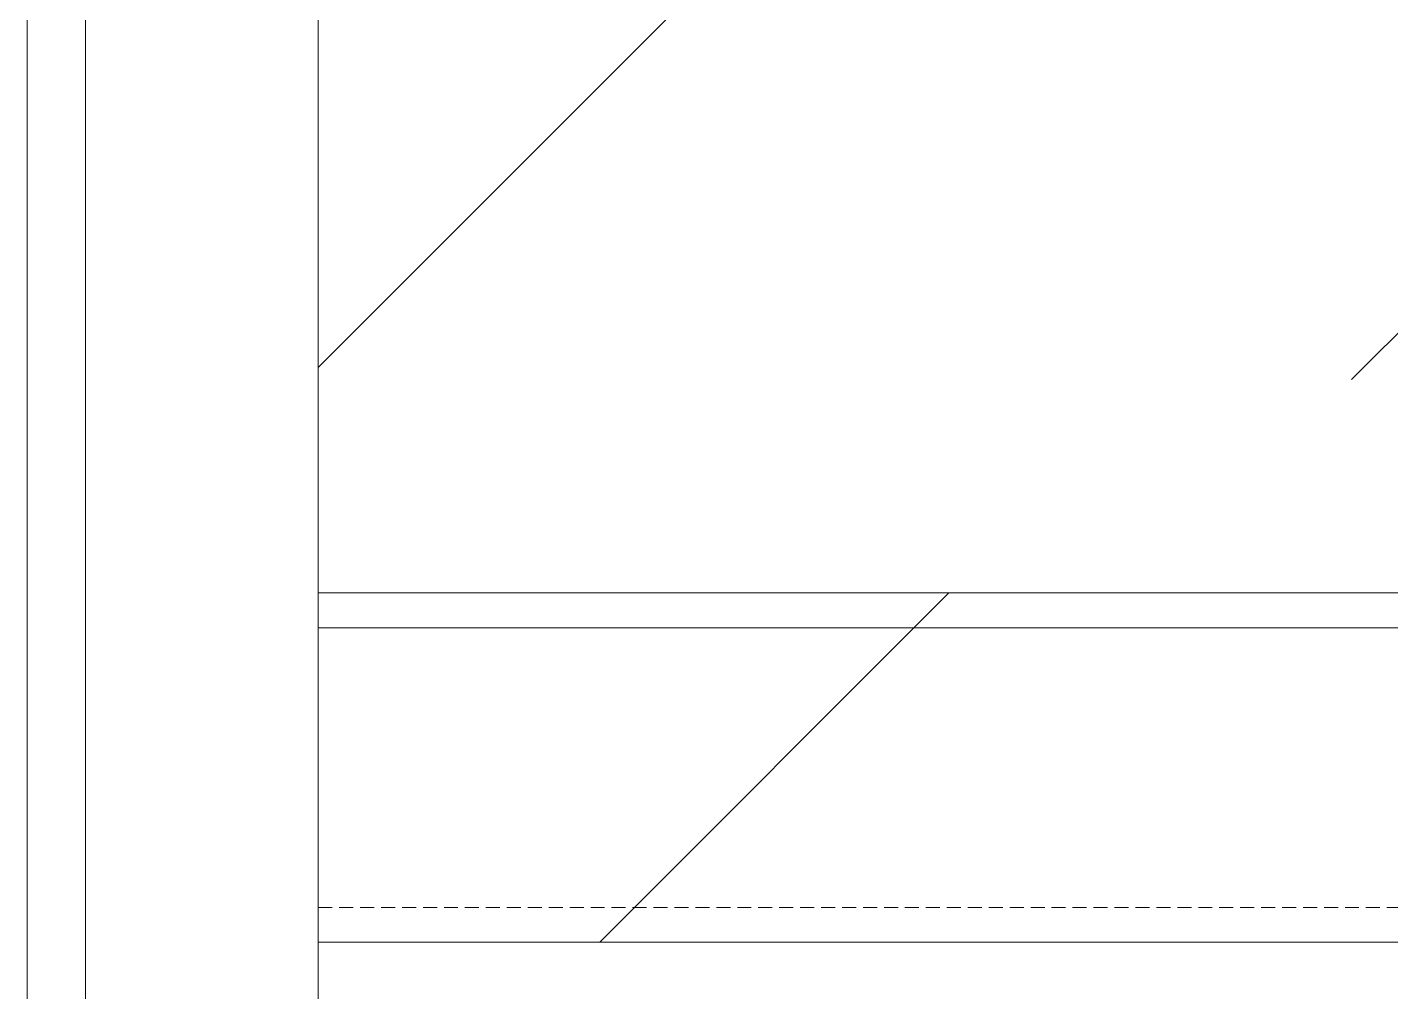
# Model space of a CAD drawing. Header units: millimetres. Extents: x -515342 to 330399, y -224905 to 507333.
# Drawn here: x 243134.7 to 243427.5, y 90820.8 to 91027.9 of the extents above; entities that cross this region are included whole.
import ezdxf

# ---------------------------------------------------------------- set-up
doc = ezdxf.new("R2010")
doc.units = ezdxf.units.MM
doc.linetypes.add('ASVP_Сверху', pattern=[4.5, 3, -1.5])
doc.layers.get('0').update_dxf_attribs({"lineweight": 0})
for name, color, linetype, lineweight in [('Линии', 7, 'Continuous', 0), ('Перекрытие', 7, 'Continuous', 0), ('Стены отделка', 7, 'Continuous', 0), ('Стены перегородки', 7, 'Continuous', 0)]:
    doc.layers.add(name, color=color, linetype=linetype, lineweight=lineweight)

# ---------------------------------------------------------------- blocks, each defined once
blk = doc.blocks.new('СД_Люблино_Фасады_rvt-2-О_АР_П_Разрез 2-2')
at = {"layer": 'Стены отделка', "lineweight": 9}
blk.add_line((-18225, 3320), (-18225, 2600), dxfattribs=at)
at = {"layer": 'Стены перегородки'}
for p, q in [((-18212.5, 2600), (-18212.5, 3320)), ((-18162.5, 2600), (-18162.5, 3320))]:
    blk.add_line(p, q, dxfattribs=at)

msp = doc.modelspace()

# ---------------------------------------------------------------- hatches: boundary and pattern name
at = {"layer": 'Перекрытие'}
h = msp.add_hatch(dxfattribs=at)
h.set_pattern_fill('FP_37', color=256, style=0, pattern_type=2)
h.set_pattern_definition([(45, (255037.12, 95610.5), (-224.5064, 224.5064), []), (45, (255261.63, 95610.5), (-224.5064, 224.5064), [396.875, -79.375, 3.353, -76.022])])
h.paths.add_polyline_path([(245299.7213, 90906.3929), (245304.7107, 90906.3929), (245304.7107, 91031.3929), (243197.2105, 91031.3929), (243197.2105, 90906.3929), (245192.5946, 90906.3929)])
h = msp.add_hatch(dxfattribs=at)
h.set_pattern_fill('FP_40', color=256, style=0, pattern_type=2)
h.set_pattern_definition([(45, (255037.12, 95610.5), (-106.066, 106.066), [])])
h.paths.add_polyline_path([(245299.7213, 90831.3929), (245304.7107, 90831.3929), (245304.7107, 90906.3929), (243197.2105, 90906.3929), (243197.2105, 90831.3929), (245192.5946, 90831.3929)])

# ---------------------------------------------------------------- linework, layer by layer
at = {"layer": 'Линии'}
msp.add_line((243197.2105, 90898.8929), (245304.7107, 90898.8929), dxfattribs=at)
at = {"layer": 'Линии', "linetype": 'ASVP_Сверху'}
msp.add_line((243197.2105, 90838.8929), (245304.7107, 90838.8929), dxfattribs=at)
at = {"layer": 'Перекрытие'}
for p, q in [((243197.2105, 91031.3929), (243197.2105, 90906.3929)), ((243197.2105, 90906.3929), (243197.2105, 90831.3929)), ((245304.7107, 90906.3929), (243197.2105, 90906.3929)), ((243197.2105, 90831.3929), (245304.7107, 90831.3929))]:
    msp.add_line(p, q, dxfattribs=at)

# ---------------------------------------------------------------- block references
msp.add_blockref('СД_Люблино_Фасады_rvt-2-О_АР_П_Разрез 2-2', (261359.7107, 88031.3929))

doc.saveas('drawing.dxf')
